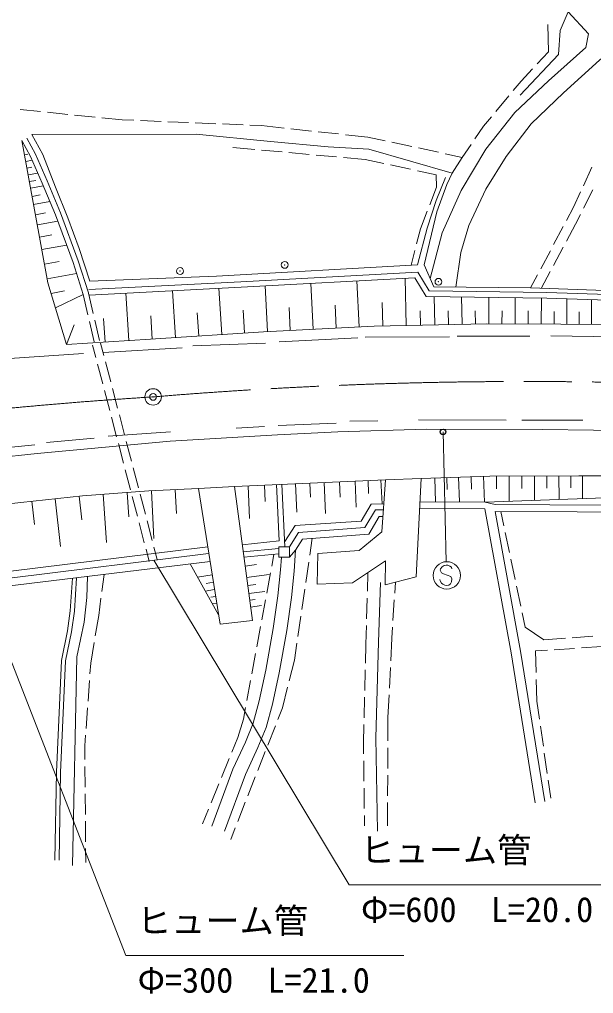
# Model space of a CAD drawing. Units: millimetres at full size, sheet at 1:1000; details may follow other scales. Extents: x 40000 to 680000, y 20000 to 380000.
# Drawn here: x 255438 to 297383, y 270330 to 341547 of the extents above; entities that cross this region are included whole.
import ezdxf
from ezdxf.enums import TextEntityAlignment as Align

# ---------------------------------------------------------------- set-up
doc = ezdxf.new("R2010")
doc.units = ezdxf.units.MM
doc.header["$LTSCALE"] = 1000
doc.header["$PDMODE"] = 32
doc.header["$PDSIZE"] = 500
doc.linetypes.add('CHAIN', pattern=[18.5, 12, -1.5, 3.5, -1.5])
for name, color, linetype, lineweight in [('M-BGD', 7, 'Continuous', 13), ('M-BMK', 2, 'CHAIN', 13), ('M-BMK-ROW', 30, 'Continuous', 13), ('M-BMK-SRVR', 3, 'Continuous', 13), ('M-STR-HTXT', 7, 'Continuous', 13), ('M-STR-STRC', 7, 'Continuous', 13)]:
    doc.layers.add(name, color=color, linetype=linetype, lineweight=lineweight)
doc.styles.add('ＭＳ ゴシック', font='')
doc.styles.get('ＭＳ ゴシック').set_extended_font_data('MS Gothic')

msp = doc.modelspace()

# ---------------------------------------------------------------- linework, layer by layer
at = {"layer": 'M-BGD'}
for p, q in [((294084, 339184), (294049, 341182)), ((293256, 338298), (294084, 339184)), ((292086, 337046), (292914, 337932)), ((291517, 336360), (292086, 337046)), ((290240, 334821), (291198, 335976)), ((255492, 334958), (256976, 334809)), ((257474, 334759), (258966, 334609)), ((259464, 334559), (260956, 334410)), ((261454, 334360), (262938, 334211)), ((262938, 334211), (263784, 334175)), ((264284, 334154), (265783, 334092)), ((266282, 334071), (267781, 334009)), ((289352, 333751), (289921, 334436)), ((268280, 333988), (269779, 333925)), ((270279, 333905), (271777, 333842)), ((272277, 333821), (273123, 333786)), ((273123, 333786), (274777, 333607)), ((275274, 333553), (276765, 333392)), ((277262, 333339), (278754, 333177)), ((288714, 332815), (289352, 333751)), ((279251, 333124), (280904, 332945)), ((280904, 332945), (282150, 332678)), ((271036, 332183), (272629, 332040)), ((273127, 331995), (274621, 331860)), ((282639, 332573), (284105, 332258)), ((284594, 332153), (286061, 331839)), ((287795, 331467), (288433, 332402)), ((255804, 331661), (256036, 331704)), ((255894, 331169), (256358, 331254)), ((275119, 331815), (276613, 331680)), ((277111, 331635), (278605, 331500)), ((279103, 331455), (280695, 331311)), ((280695, 331311), (282067, 331014)), ((286550, 331734), (287795, 331467)), ((255984, 330677), (256334, 330742)), ((282556, 330909), (284022, 330592)), ((284511, 330486), (285883, 330189)), ((296644, 329395), (297269, 330758)), ((256074, 330186), (256775, 330314)), ((256164, 329694), (256630, 329779)), ((285883, 330189), (285914, 329286)), ((256254, 329202), (257186, 329372)), ((285914, 329286), (285412, 327992)), ((297340, 329081), (296660, 327744)), ((256362, 328609), (256955, 328718)), ((295919, 327813), (296436, 328940)), ((256471, 328016), (257657, 328233)), ((295408, 326852), (295919, 327813)), ((256607, 327273), (257350, 327409)), ((285232, 327526), (284730, 326232)), ((296433, 327298), (296063, 326570)), ((256743, 326529), (258230, 326801)), ((284730, 326232), (284452, 325149)), ((294471, 325085), (295174, 326410)), ((296063, 326570), (295402, 325331)), ((256908, 325626), (257812, 325791)), ((257074, 324723), (258881, 325053)), ((295166, 324890), (294460, 323567)), ((284327, 324665), (284049, 323581)), ((293533, 323318), (294236, 324643)), ((257270, 323649), (258344, 323845)), ((257467, 322575), (259614, 322968)), ((283701, 319177), (283632, 322622)), ((292788, 321915), (293298, 322877)), ((294225, 323126), (293564, 321888)), ((273555, 318732), (273385, 322068)), ((276901, 318903), (276731, 322249)), ((280258, 319074), (280086, 322430)), ((257751, 321517), (258737, 321698)), ((258067, 320465), (260102, 321444)), ((260102, 321444), (260443, 319958)), ((260492, 321533), (260833, 320048)), ((263426, 318070), (263204, 321539)), ((266848, 318293), (266622, 321715)), ((270221, 318516), (269999, 321890)), ((285778, 319218), (285737, 321295)), ((287787, 319258), (287747, 321267)), ((289732, 319293), (289740, 321239)), ((291658, 319285), (291666, 321212)), ((275228, 318817), (275143, 320491)), ((278579, 318989), (278494, 320667)), ((281979, 319143), (281944, 320865)), ((293566, 319277), (293574, 321185)), ((295427, 319269), (295435, 321130)), ((297236, 319261), (297244, 321070)), ((265137, 318180), (265024, 319891)), ((268535, 318405), (268423, 320091)), ((271888, 318626), (271778, 320293)), ((284739, 319198), (284719, 320236)), ((286782, 319238), (286762, 320243)), ((288759, 319278), (288740, 320250)), ((290695, 319289), (290699, 320252)), ((292612, 319281), (292616, 320235)), ((294497, 319273), (294501, 320203)), ((296331, 319265), (296335, 320169)), ((258874, 317779), (259436, 319227)), ((260555, 319471), (260896, 317985)), ((260945, 319561), (261286, 318075)), ((261692, 317959), (261581, 319694)), ((280698, 318323), (286851, 318355)), ((287412, 318386), (292724, 318386)), ((294267, 318417), (299486, 318323)), ((260784, 317723), (261017, 316836)), ((261365, 317875), (261597, 316988)), ((268110, 317685), (273407, 317887)), ((274420, 317981), (280152, 318277)), ((254713, 316750), (260118, 317124)), ((261545, 317188), (267316, 317545)), ((261143, 316352), (261523, 314901)), ((261724, 316504), (262103, 315053)), ((261649, 314417), (262029, 312966)), ((262230, 314569), (262609, 313118)), ((262155, 312482), (262535, 311031)), ((262736, 312634), (263115, 311183)), ((274328, 311850), (278581, 312037)), ((279585, 312177), (281618, 312200)), ((284586, 312270), (290989, 312247)), ((292134, 312247), (296597, 312247)), ((261919, 311079), (266476, 311406)), ((271266, 311663), (273346, 311780)), ((257409, 310611), (260891, 310939)), ((262661, 310547), (263041, 309096)), ((263242, 310699), (263621, 309248)), ((253624, 310167), (256568, 310448)), ((263168, 308613), (263547, 307161)), ((263748, 308764), (264128, 307313)), ((277696, 307695), (277795, 305435)), ((278826, 307744), (278876, 306614)), ((279956, 307793), (280039, 305895)), ((280905, 307835), (280946, 306886)), ((281854, 307876), (281930, 306136)), ((285786, 308019), (285847, 306277)), ((286657, 308050), (286687, 307179)), ((287528, 308080), (287591, 306268)), ((288434, 308112), (288466, 307206)), ((289340, 308144), (289406, 306259)), ((290283, 308161), (290286, 307218)), ((291226, 308165), (291232, 306320)), ((292148, 308168), (292151, 307246)), ((293070, 308171), (293076, 306384)), ((293963, 308175), (293967, 307281)), ((294857, 308178), (294863, 306446)), ((295722, 308181), (295726, 307315)), ((296588, 308183), (296588, 306506)), ((263308, 306960), (263433, 305195)), ((265073, 307082), (265248, 303600)), ((266814, 307169), (266901, 305428)), ((272138, 307452), (272243, 305055)), ((273337, 307504), (273389, 306305)), ((274418, 303425), (274222, 307543)), ((274835, 302996), (274617, 307560)), ((275616, 307604), (275707, 305524)), ((276656, 307649), (276702, 306609)), ((256346, 306319), (256534, 304617)), ((258048, 306508), (258434, 303018)), ((259793, 306701), (259986, 304956)), ((261542, 306835), (261793, 303305)), ((263674, 306678), (264053, 305226)), ((264254, 306829), (264634, 305378)), ((289454, 306259), (284682, 306283)), ((289454, 306259), (290199, 306077)), ((289452, 305759), (284679, 305783)), ((290607, 305575), (290829, 304525)), ((264760, 304895), (265140, 303443)), ((264180, 304743), (264559, 303292)), ((271715, 303144), (274418, 303425)), ((276646, 302371), (276827, 303615)), ((290933, 304035), (291243, 302568)), ((264686, 302808), (264918, 301920)), ((265266, 302960), (265498, 302072)), ((271783, 302635), (274377, 302874)), ((275607, 302736), (275180, 302230)), ((271837, 302239), (274377, 302472)), ((274023, 302439), (273865, 301580)), ((291347, 302079), (291658, 300611)), ((267903, 301743), (269986, 298017)), ((271926, 301575), (272747, 301686)), ((276359, 300392), (276574, 301876)), ((261615, 300972), (261453, 299720)), ((269520, 300934), (268451, 300763)), ((272037, 300754), (273679, 300976)), ((273774, 301089), (273502, 299613)), ((280857, 299736), (280893, 301106)), ((269691, 299864), (269014, 299756)), ((269606, 300399), (269071, 300314)), ((272117, 300165), (272706, 300244)), ((276071, 298413), (276287, 299897)), ((282913, 300394), (282861, 299606)), ((291761, 300122), (292072, 298655)), ((261389, 299224), (261227, 297972)), ((269770, 299370), (269431, 299316)), ((272196, 299575), (273375, 299734)), ((272263, 299080), (272658, 299133)), ((273412, 299122), (273140, 297647)), ((280803, 297737), (280843, 299236)), ((269849, 298877), (269533, 298826)), ((272330, 298584), (273119, 298691)), ((282828, 299107), (282730, 297610)), ((261227, 297972), (260977, 296477)), ((275784, 296433), (275999, 297918)), ((292176, 298166), (292398, 297115)), ((273049, 297155), (272778, 295680)), ((280753, 295867), (280790, 297237)), ((282698, 297111), (282646, 296322)), ((292398, 297115), (293753, 296181)), ((282646, 296322), (282566, 294662)), ((293753, 296181), (295330, 296300)), ((295828, 296337), (297324, 296450)), ((260894, 295984), (260643, 294490)), ((275531, 294695), (275712, 295939)), ((280720, 294488), (280753, 295867)), ((294509, 295465), (296006, 295562)), ((296505, 295594), (298002, 295691)), ((272687, 295188), (272415, 293713)), ((293146, 295376), (294010, 295432)), ((293186, 293792), (293146, 295376)), ((260643, 294490), (260587, 293708)), ((275154, 293202), (275531, 294695)), ((282542, 294162), (282470, 292664)), ((280672, 292489), (280708, 293988)), ((260552, 293209), (260445, 291713)), ((272325, 293221), (272053, 291746)), ((274655, 291225), (275032, 292717)), ((293239, 291708), (293199, 293292)), ((280623, 290489), (280659, 291989)), ((282446, 292165), (282365, 290504)), ((293431, 290383), (293239, 291708)), ((260409, 291214), (260302, 289718)), ((271962, 291254), (271804, 290395)), ((274316, 290361), (274655, 291225)), ((271804, 290395), (271395, 289051)), ((273585, 288499), (274133, 289895)), ((280578, 288611), (280611, 289990)), ((282365, 290504), (282358, 288793)), ((293717, 288403), (293503, 289888)), ((260267, 289220), (260211, 288438)), ((260211, 288438), (260219, 287429)), ((271395, 289051), (270954, 287978)), ((280587, 287846), (280578, 288611)), ((272854, 286638), (273402, 288034)), ((282356, 288293), (282349, 286793)), ((294004, 286424), (293789, 287908)), ((270764, 287515), (270193, 286128)), ((280610, 285846), (280593, 287346)), ((260223, 286929), (260236, 285429)), ((282347, 286293), (282340, 284793)), ((270003, 285665), (269433, 284278)), ((272122, 284776), (272671, 286172)), ((294267, 284604), (294076, 285929)), ((260240, 284929), (260252, 283429)), ((280633, 283847), (280616, 285347)), ((271391, 282914), (271940, 284311)), ((282338, 284293), (282330, 282582)), ((269243, 283816), (268801, 282742)), ((260256, 282929), (260268, 281429)), ((280648, 282582), (280639, 283347)), ((270869, 281585), (271209, 282449)), ((260273, 280929), (260281, 279920))]:
    msp.add_line(p, q, dxfattribs=at)
for points in [[(285447, 322610), (286314, 325956), (287717, 329040), (289504, 332055), (291642, 334754), (294096, 337067), (296830, 339486), (297005, 340502), (295533, 342115), (294937, 340748), (294832, 338995), (292028, 336016)], [(287331, 321987), (287682, 324518), (288277, 326481), (289504, 329145), (291011, 331529), (292834, 333912), (295183, 336191), (297812, 338574), (301842, 341974)], [(255615, 332692), (256238, 331523), (257095, 329591), (258061, 327255), (259354, 323781), (260102, 321444)], [(255615, 332692), (257519, 322289), (258874, 317779), (265016, 318172), (273273, 318718), (281358, 319130), (289584, 319294), (300403, 319247), (309213, 318967), (319167, 318289), (320990, 320719), (319291, 320801)], [(255968, 332880), (256598, 331699), (257463, 329749), (258434, 327401), (259732, 323911), (260483, 321566)], [(287047, 330298), (280972, 332074), (278004, 332238), (273774, 332635), (268353, 333173), (256342, 333149), (257136, 331677), (258071, 329294), (258959, 327050), (259793, 324807), (260587, 322423), (269825, 322782), (284516, 323607), (285228, 326295), (285883, 328320), (286568, 329987)], [(318610, 320602), (316764, 320716), (312246, 321074), (308133, 321354), (304285, 321541), (298926, 321697), (292788, 321915), (285715, 322009), (284999, 323613), (285926, 327471), (286673, 329480), (287047, 330298), (287795, 331467)], [(260502, 321800), (271605, 322373), (284540, 323071), (285375, 321700), (293975, 321579), (302848, 321283), (313825, 320643), (318571, 320261)], [(260522, 321400), (271626, 321974), (284323, 322659), (285148, 321304), (293966, 321179), (302830, 320883), (313798, 320244), (318525, 319863)], [(162365, 286554), (166922, 288237), (174843, 291111), (180802, 293284), (187415, 295411), (192813, 296953), (198749, 298635), (205151, 300411), (212396, 302187), (221299, 304174), (230295, 305973), (237142, 307188), (242984, 308029), (250322, 309128), (256724, 309805), (266446, 310717), (274297, 311184), (278690, 311394), (285163, 311581), (293646, 311558), (301100, 311464), (307760, 311301), (314817, 310880), (317006, 310761)], [(271139, 307408), (282185, 307891), (281920, 304090), (280253, 302727), (277238, 302493), (277192, 300250), (279762, 300366), (282192, 301955), (282169, 300203), (284436, 300787), (284786, 307984), (282185, 307891)], [(284786, 307984), (289799, 308160), (296318, 308183), (302067, 308183), (305829, 308066), (311578, 307762), (316991, 307404), (316415, 302621), (318237, 302434), (319312, 307186), (316991, 307404)], [(250856, 305716), (255545, 306230), (260047, 306729), (264877, 307072), (268512, 307255), (270096, 297329), (272464, 297593), (271139, 307408), (268512, 307255)], [(289454, 306259), (299555, 306609), (311578, 306364), (315761, 306060), (315878, 303466), (315723, 300306), (316103, 300298)], [(274817, 303370), (275575, 304543), (280393, 304865), (281141, 306121), (282062, 306138)], [(275180, 302996), (275819, 304042), (280679, 304400), (281442, 305693), (282032, 305706)], [(293128, 284268), (291368, 295243), (289452, 305759)], [(293819, 284379), (292058, 295361), (290196, 305577)], [(290196, 305577), (302172, 305517), (309603, 305307), (315818, 304956)], [(290199, 306077), (302180, 306017), (309624, 305806), (315788, 305459)], [(275607, 302736), (276111, 303562), (280977, 303921), (281731, 305199), (281997, 305205)], [(247031, 301205), (253112, 302185), (254810, 301219), (269192, 302992)], [(275607, 302736), (275515, 301216), (275312, 299285), (274970, 296870), (274424, 293770), (273926, 291495), (273474, 289782), (272866, 288317), (271963, 286354), (270421, 282211)], [(247110, 300712), (253018, 301663), (254707, 300702), (269253, 302496)], [(274574, 302230), (274518, 301299), (274320, 299407), (273982, 297027), (273443, 293964), (272953, 291730), (272524, 290102), (271950, 288718), (271039, 286738), (269483, 282559)], [(246680, 299768), (252956, 300899), (254347, 300082), (269363, 301921)], [(258030, 280082), (258147, 286508), (258497, 294687), (258949, 296836), (259151, 298316), (259307, 300690)], [(258330, 280076), (258446, 286499), (258796, 294649), (259245, 296785), (259450, 298286), (259610, 300727)], [(259323, 279686), (259638, 294957), (260152, 297481), (260363, 299280), (260415, 300826)], [(281594, 282208), (281478, 289032), (281664, 296019), (281828, 300388)]]:
    msp.add_lwpolyline(points, dxfattribs=at)
msp.add_lwpolyline([(274377, 302996), (274377, 302230), (275180, 302230), (275180, 302996)], close=True, dxfattribs=at)
at = {"layer": 'M-BGD', "lineweight": 25}
msp.add_circle((286385, 311393), 200, dxfattribs=at)
at = {"layer": 'M-BMK'}
for centre, start, end in [((292445, -14921), 77.43818, 94.73524), ((285911, -15397), 93.59777, 110.89496)]:
    msp.add_arc(centre, 330000, start, end, dxfattribs=at)
at = {"layer": 'M-BMK-ROW'}
for centre in [(267171, 323154), (274820, 323603), (286052, 322370)]:
    msp.add_circle(centre, 250, dxfattribs=at)
for p in [(267171, 323154), (274820, 323603), (286052, 322370)]:
    msp.add_point(p, dxfattribs=at)
at = {"layer": 'M-BMK-SRVR'}
msp.add_circle((265203, 313953), 600, dxfattribs=at)
msp.add_point((265203, 313953), dxfattribs=at)
at = {"layer": 'M-STR-HTXT'}
for p, q in [((263198, 273122), (251962, 301999)), ((279519, 278286), (265252, 302003)), ((299843, 278286), (279519, 278286)), ((283522, 273122), (263198, 273122))]:
    msp.add_line(p, q, dxfattribs=at)
at = {"layer": 'M-STR-STRC'}
for p, q in [((286385, 311393), (286608, 301902)), ((286201, 301390), (286185, 301276)), ((286185, 301276), (286271, 301094)), ((286330, 301528), (286201, 301390)), ((286461, 301621), (286330, 301528)), ((286627, 301655), (286461, 301621)), ((286743, 301638), (286627, 301655)), ((286887, 301566), (286743, 301638)), ((286997, 301491), (286887, 301566)), ((287031, 301380), (286997, 301491)), ((286188, 300501), (286149, 300611)), ((286271, 301094), (286422, 301020)), ((286422, 301020), (286954, 300832)), ((286954, 300832), (287034, 300659)), ((287034, 300659), (287005, 300432)), ((286272, 300324), (286188, 300501)), ((286375, 300250), (286272, 300324)), ((286521, 300175), (286375, 300250)), ((286641, 300158), (286521, 300175)), ((286809, 300187), (286641, 300158)), ((286934, 300283), (286809, 300187)), ((287005, 300432), (286934, 300283))]:
    msp.add_line(p, q, dxfattribs=at)
msp.add_circle((286659, 300903), 1000, dxfattribs=at)

# ---------------------------------------------------------------- texts
at = {"layer": 'M-STR-HTXT', "style": 'ＭＳ ゴシック'}
for p in [(286591, 279352), (270270, 274189)]:
    msp.add_text('ヒューム管', height=1833, dxfattribs=at).set_placement(p, align=Align.BOTTOM_CENTER)
for s, p in [('Φ=600\u3000L=20.0', (280388, 275003)), ('Φ=300\u3000L=21.0', (264067, 269840))]:
    msp.add_text(s, height=1833, dxfattribs=at).set_placement(p, align=Align.BOTTOM_LEFT)

doc.saveas('drawing.dxf')
